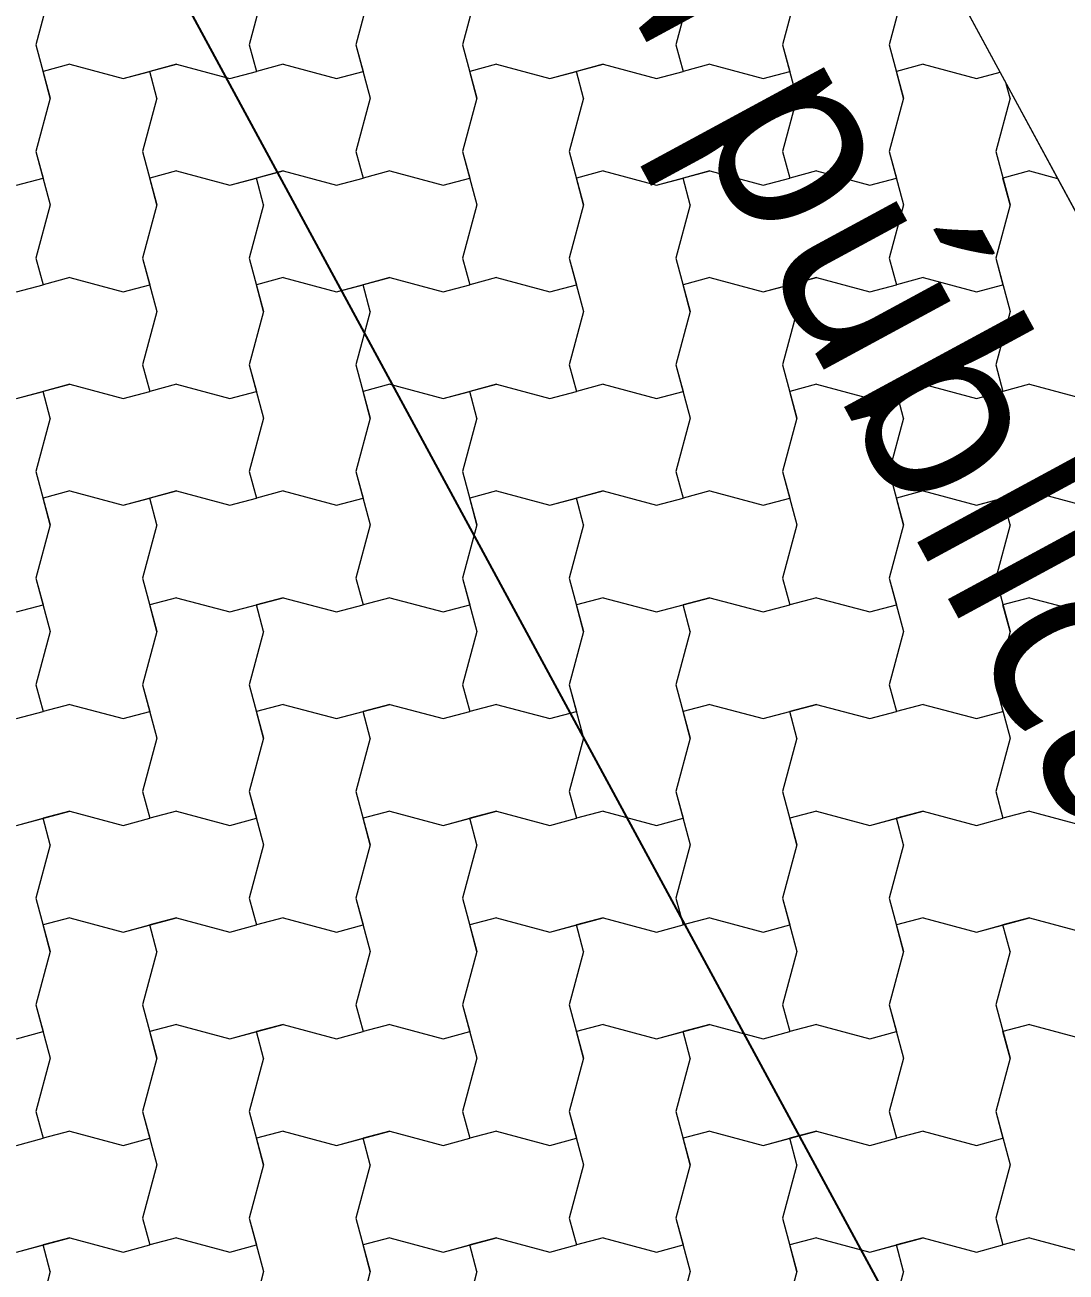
# Model space of a CAD drawing. Header units: metres. Extents: x -111189 to -108577, y -72951 to -72647.
# Drawn here: x -110199.877 to -110198.9, y -72664.693 to -72663.524 of the extents above; entities that cross this region are included whole.
import ezdxf

# ---------------------------------------------------------------- set-up
doc = ezdxf.new("R2010")
doc.units = ezdxf.units.M
doc.header["$MEASUREMENT"] = 0
doc.set_wipeout_variables(frame=1)
doc.linetypes.add('Wipeout_Contour', pattern=[1, 0, -1])
for name, color, linetype in [('00 - Muros - Pormenores', 7, 'Continuous'), ('02 - PASSEIOS', 7, 'Continuous'), ('07 - MUROS', 7, 'Continuous')]:
    doc.layers.add(name, color=color, linetype=linetype)
doc.styles.add('ESTILO_GERADO_2', font='malgunsl.ttf')
doc.styles.add('ESTILO_GERADO_3', font='AGENCYR.TTF')
doc.dimstyles.new('ESTILO_GERADO__2', dxfattribs={"dimtxt": 0.15, "dimasz": 0.057, "dimexe": 0.18, "dimexo": 0.05, "dimgap": 0, "dimtad": 1, "dimzin": 0, "dimdsep": 46, "dimtxsty": 'ESTILO_GERADO_3', "dimblk": 'ARROWHEAD_2', "dimblk1": 'ARROWHEAD_2', "dimblk2": 'ARROWHEAD_2', "dimcen": 0.09, "dimclrd": 7, "dimclre": 7, "dimclrt": 7, "dimadec": 0, "dimazin": 0, "dimtfac": 1, "dimtdec": 4, "dimtmove": 0, "dimatfit": 3, "dimfxl": 1, "dimtolj": 1, "dimtzin": 0, "dimarcsym": 0})

# ---------------------------------------------------------------- blocks, each defined once
blk = doc.blocks.new('*X25', base_point=(-110957.0649, -73026.2797))
at = {"layer": '02 - PASSEIOS', "color": 253, "linetype": 'Continuous', "lineweight": 9}
for p, q in [((-111175.4515, -72925.998), (-111175.4649, -72926.048)), ((-111175.2515, -72925.998), (-111175.2649, -72926.048)), ((-111175.1515, -72925.998), (-111175.1649, -72926.048)), ((-111175.1515, -72925.998), (-111175.1649, -72926.048)), ((-111175.0515, -72925.998), (-111175.0649, -72926.048)), ((-111174.8515, -72925.998), (-111174.8649, -72926.048)), ((-111174.7515, -72925.998), (-111174.7649, -72926.048)), ((-111174.7515, -72925.998), (-111174.7649, -72926.048)), ((-111174.6515, -72925.998), (-111174.6649, -72926.048)), ((-111175.4649, -72926.048), (-111175.4515, -72926.098)), ((-111175.2649, -72926.048), (-111175.2582, -72926.073)), ((-111175.1649, -72926.048), (-111175.1582, -72926.073)), ((-111175.1649, -72926.048), (-111175.1515, -72926.098)), ((-111175.0649, -72926.048), (-111175.0515, -72926.098)), ((-111174.8649, -72926.048), (-111174.8582, -72926.073)), ((-111174.7649, -72926.048), (-111174.7582, -72926.073)), ((-111174.7649, -72926.048), (-111174.7515, -72926.098)), ((-111174.6649, -72926.048), (-111174.6515, -72926.098)), ((-111175.4332, -72926.0663), (-111175.4582, -72926.073)), ((-111175.4332, -72926.0663), (-111175.4582, -72926.073)), ((-111175.4515, -72926.098), (-111175.4582, -72926.073)), ((-111175.4332, -72926.0663), (-111175.3832, -72926.0797)), ((-111175.4332, -72926.0663), (-111175.3832, -72926.0797)), ((-111175.3832, -72926.0797), (-111175.3332, -72926.0663)), ((-111175.3832, -72926.0797), (-111175.3582, -72926.073)), ((-111175.3332, -72926.0663), (-111175.3582, -72926.073)), ((-111175.3515, -72926.098), (-111175.3582, -72926.073)), ((-111175.3332, -72926.0663), (-111175.2832, -72926.0797)), ((-111175.3332, -72926.0663), (-111175.2832, -72926.0797)), ((-111175.2832, -72926.0797), (-111175.2582, -72926.073)), ((-111175.2832, -72926.0797), (-111175.2582, -72926.073)), ((-111175.2332, -72926.0663), (-111175.2582, -72926.073)), ((-111175.2332, -72926.0663), (-111175.1832, -72926.0797)), ((-111175.1832, -72926.0797), (-111175.1582, -72926.073)), ((-111175.0332, -72926.0663), (-111175.0582, -72926.073)), ((-111175.0332, -72926.0663), (-111175.0582, -72926.073)), ((-111175.0515, -72926.098), (-111175.0582, -72926.073)), ((-111175.0332, -72926.0663), (-111174.9832, -72926.0797)), ((-111175.0332, -72926.0663), (-111174.9832, -72926.0797)), ((-111174.9832, -72926.0797), (-111174.9332, -72926.0663)), ((-111174.9832, -72926.0797), (-111174.9582, -72926.073)), ((-111174.9332, -72926.0663), (-111174.9582, -72926.073)), ((-111174.9515, -72926.098), (-111174.9582, -72926.073)), ((-111174.9332, -72926.0663), (-111174.8832, -72926.0797)), ((-111174.9332, -72926.0663), (-111174.8832, -72926.0797)), ((-111174.8832, -72926.0797), (-111174.8582, -72926.073)), ((-111174.8832, -72926.0797), (-111174.8582, -72926.073)), ((-111174.8332, -72926.0663), (-111174.8582, -72926.073)), ((-111174.8332, -72926.0663), (-111174.7832, -72926.0797)), ((-111174.7832, -72926.0797), (-111174.7582, -72926.073)), ((-111174.6332, -72926.0663), (-111174.6582, -72926.073)), ((-111174.6332, -72926.0663), (-111174.6582, -72926.073)), ((-111174.6515, -72926.098), (-111174.6582, -72926.073)), ((-111174.6332, -72926.0663), (-111174.5832, -72926.0797)), ((-111174.6332, -72926.0663), (-111174.5832, -72926.0797)), ((-111174.5832, -72926.0797), (-111174.561, -72926.0738)), ((-111174.5832, -72926.0797), (-111174.561, -72926.0738)), ((-111174.5515, -72926.098), (-111174.5551, -72926.0847)), ((-111175.4515, -72926.098), (-111175.4649, -72926.148)), ((-111175.4515, -72926.098), (-111175.4649, -72926.148)), ((-111175.3515, -72926.098), (-111175.3649, -72926.148)), ((-111175.1515, -72926.098), (-111175.1649, -72926.148)), ((-111175.0515, -72926.098), (-111175.0649, -72926.148)), ((-111175.0515, -72926.098), (-111175.0649, -72926.148)), ((-111174.9515, -72926.098), (-111174.9649, -72926.148)), ((-111174.7515, -72926.098), (-111174.7649, -72926.148)), ((-111174.6515, -72926.098), (-111174.6649, -72926.148)), ((-111174.6515, -72926.098), (-111174.6649, -72926.148)), ((-111174.5515, -72926.098), (-111174.5649, -72926.148)), ((-111175.4649, -72926.148), (-111175.4582, -72926.173)), ((-111175.4649, -72926.148), (-111175.4515, -72926.198)), ((-111175.3649, -72926.148), (-111175.3515, -72926.198)), ((-111175.1649, -72926.148), (-111175.1582, -72926.173)), ((-111175.0649, -72926.148), (-111175.0582, -72926.173)), ((-111175.0649, -72926.148), (-111175.0515, -72926.198)), ((-111174.9649, -72926.148), (-111174.9515, -72926.198)), ((-111174.7649, -72926.148), (-111174.7582, -72926.173)), ((-111174.6649, -72926.148), (-111174.6582, -72926.173)), ((-111174.6649, -72926.148), (-111174.6515, -72926.198)), ((-111174.5649, -72926.148), (-111174.5515, -72926.198)), ((-111175.3332, -72926.1663), (-111175.3582, -72926.173)), ((-111175.3332, -72926.1663), (-111175.3582, -72926.173)), ((-111175.3332, -72926.1663), (-111175.2832, -72926.1797)), ((-111175.3332, -72926.1663), (-111175.2832, -72926.1797)), ((-111175.2832, -72926.1797), (-111175.2332, -72926.1663)), ((-111175.2332, -72926.1663), (-111175.2582, -72926.173)), ((-111175.2332, -72926.1663), (-111175.1832, -72926.1797)), ((-111175.2332, -72926.1663), (-111175.1832, -72926.1797)), ((-111175.1332, -72926.1663), (-111175.1582, -72926.173)), ((-111175.1332, -72926.1663), (-111175.0832, -72926.1797)), ((-111174.9332, -72926.1663), (-111174.9582, -72926.173)), ((-111174.9332, -72926.1663), (-111174.9582, -72926.173)), ((-111174.9332, -72926.1663), (-111174.8832, -72926.1797)), ((-111174.9332, -72926.1663), (-111174.8832, -72926.1797)), ((-111174.8832, -72926.1797), (-111174.8332, -72926.1663)), ((-111174.8332, -72926.1663), (-111174.8582, -72926.173)), ((-111174.8332, -72926.1663), (-111174.7832, -72926.1797)), ((-111174.8332, -72926.1663), (-111174.7832, -72926.1797)), ((-111174.7332, -72926.1663), (-111174.7582, -72926.173)), ((-111174.7332, -72926.1663), (-111174.6832, -72926.1797)), ((-111174.5332, -72926.1663), (-111174.5582, -72926.173)), ((-111174.5332, -72926.1663), (-111174.5582, -72926.173)), ((-111174.5332, -72926.1663), (-111174.507, -72926.1733)), ((-111174.5332, -72926.1663), (-111174.507, -72926.1733)), ((-111175.4832, -72926.1797), (-111175.4582, -72926.173)), ((-111175.3515, -72926.198), (-111175.3582, -72926.173)), ((-111175.2832, -72926.1797), (-111175.2582, -72926.173)), ((-111175.2515, -72926.198), (-111175.2582, -72926.173)), ((-111175.1832, -72926.1797), (-111175.1582, -72926.173)), ((-111175.1832, -72926.1797), (-111175.1582, -72926.173)), ((-111175.0832, -72926.1797), (-111175.0582, -72926.173)), ((-111174.9515, -72926.198), (-111174.9582, -72926.173)), ((-111174.8832, -72926.1797), (-111174.8582, -72926.173)), ((-111174.8515, -72926.198), (-111174.8582, -72926.173)), ((-111174.7832, -72926.1797), (-111174.7582, -72926.173)), ((-111174.7832, -72926.1797), (-111174.7582, -72926.173)), ((-111174.6832, -72926.1797), (-111174.6582, -72926.173)), ((-111174.5515, -72926.198), (-111174.5582, -72926.173)), ((-111175.4515, -72926.198), (-111175.4649, -72926.248)), ((-111175.3515, -72926.198), (-111175.3649, -72926.248)), ((-111175.3515, -72926.198), (-111175.3649, -72926.248)), ((-111175.2515, -72926.198), (-111175.2649, -72926.248)), ((-111175.0515, -72926.198), (-111175.0649, -72926.248)), ((-111174.9515, -72926.198), (-111174.9649, -72926.248)), ((-111174.9515, -72926.198), (-111174.9649, -72926.248)), ((-111174.8515, -72926.198), (-111174.8649, -72926.248)), ((-111174.6515, -72926.198), (-111174.6649, -72926.248)), ((-111174.5515, -72926.198), (-111174.5649, -72926.248)), ((-111174.5515, -72926.198), (-111174.5649, -72926.248)), ((-111175.4649, -72926.248), (-111175.4582, -72926.273)), ((-111175.3649, -72926.248), (-111175.3582, -72926.273)), ((-111175.3649, -72926.248), (-111175.3515, -72926.298)), ((-111175.2649, -72926.248), (-111175.2515, -72926.298)), ((-111175.0649, -72926.248), (-111175.0582, -72926.273)), ((-111174.9649, -72926.248), (-111174.9582, -72926.273)), ((-111174.9649, -72926.248), (-111174.9515, -72926.298)), ((-111174.8649, -72926.248), (-111174.8515, -72926.298)), ((-111174.6649, -72926.248), (-111174.6582, -72926.273)), ((-111174.5649, -72926.248), (-111174.5582, -72926.273)), ((-111174.5649, -72926.248), (-111174.5515, -72926.298)), ((-111175.4832, -72926.2797), (-111175.4582, -72926.273)), ((-111175.4832, -72926.2797), (-111175.4582, -72926.273)), ((-111175.4332, -72926.2663), (-111175.4582, -72926.273)), ((-111175.4332, -72926.2663), (-111175.3832, -72926.2797)), ((-111175.3832, -72926.2797), (-111175.3582, -72926.273)), ((-111175.2332, -72926.2663), (-111175.2582, -72926.273)), ((-111175.2332, -72926.2663), (-111175.2582, -72926.273)), ((-111175.2515, -72926.298), (-111175.2582, -72926.273)), ((-111175.2332, -72926.2663), (-111175.1832, -72926.2797)), ((-111175.2332, -72926.2663), (-111175.1832, -72926.2797)), ((-111175.1832, -72926.2797), (-111175.1332, -72926.2663)), ((-111175.1832, -72926.2797), (-111175.1582, -72926.273)), ((-111175.1332, -72926.2663), (-111175.1582, -72926.273)), ((-111175.1515, -72926.298), (-111175.1582, -72926.273)), ((-111175.1332, -72926.2663), (-111175.0832, -72926.2797)), ((-111175.1332, -72926.2663), (-111175.0832, -72926.2797)), ((-111175.0832, -72926.2797), (-111175.0582, -72926.273)), ((-111175.0832, -72926.2797), (-111175.0582, -72926.273)), ((-111175.0332, -72926.2663), (-111175.0582, -72926.273)), ((-111175.0332, -72926.2663), (-111174.9832, -72926.2797)), ((-111174.9832, -72926.2797), (-111174.9582, -72926.273)), ((-111174.8332, -72926.2663), (-111174.8582, -72926.273)), ((-111174.8332, -72926.2663), (-111174.8582, -72926.273)), ((-111174.8515, -72926.298), (-111174.8582, -72926.273)), ((-111174.8332, -72926.2663), (-111174.7832, -72926.2797)), ((-111174.8332, -72926.2663), (-111174.7832, -72926.2797)), ((-111174.7832, -72926.2797), (-111174.7332, -72926.2663)), ((-111174.7832, -72926.2797), (-111174.7582, -72926.273)), ((-111174.7332, -72926.2663), (-111174.7582, -72926.273)), ((-111174.7515, -72926.298), (-111174.7582, -72926.273)), ((-111174.7332, -72926.2663), (-111174.6832, -72926.2797)), ((-111174.7332, -72926.2663), (-111174.6832, -72926.2797)), ((-111174.6832, -72926.2797), (-111174.6582, -72926.273)), ((-111174.6832, -72926.2797), (-111174.6582, -72926.273)), ((-111174.6332, -72926.2663), (-111174.6582, -72926.273)), ((-111174.6332, -72926.2663), (-111174.5832, -72926.2797)), ((-111174.5832, -72926.2797), (-111174.5582, -72926.273)), ((-111175.3515, -72926.298), (-111175.3649, -72926.348)), ((-111175.2515, -72926.298), (-111175.2649, -72926.348)), ((-111175.2515, -72926.298), (-111175.2649, -72926.348)), ((-111175.1515, -72926.298), (-111175.1649, -72926.348)), ((-111174.9515, -72926.298), (-111174.9649, -72926.348)), ((-111174.8515, -72926.298), (-111174.8649, -72926.348)), ((-111174.8515, -72926.298), (-111174.8649, -72926.348)), ((-111174.7515, -72926.298), (-111174.7649, -72926.348)), ((-111174.5515, -72926.298), (-111174.5649, -72926.348)), ((-111175.3649, -72926.348), (-111175.3582, -72926.373)), ((-111175.2649, -72926.348), (-111175.2582, -72926.373)), ((-111175.2649, -72926.348), (-111175.2515, -72926.398)), ((-111175.1649, -72926.348), (-111175.1515, -72926.398)), ((-111174.9649, -72926.348), (-111174.9582, -72926.373)), ((-111174.8649, -72926.348), (-111174.8582, -72926.373)), ((-111174.8649, -72926.348), (-111174.8515, -72926.398)), ((-111174.7649, -72926.348), (-111174.7515, -72926.398)), ((-111174.5649, -72926.348), (-111174.5582, -72926.373)), ((-111175.4832, -72926.3797), (-111175.4332, -72926.3663)), ((-111175.4332, -72926.3663), (-111175.4582, -72926.373)), ((-111175.4332, -72926.3663), (-111175.3832, -72926.3797)), ((-111175.4332, -72926.3663), (-111175.3832, -72926.3797)), ((-111175.3332, -72926.3663), (-111175.3582, -72926.373)), ((-111175.3332, -72926.3663), (-111175.2832, -72926.3797)), ((-111175.1332, -72926.3663), (-111175.1582, -72926.373)), ((-111175.1332, -72926.3663), (-111175.1582, -72926.373)), ((-111175.1332, -72926.3663), (-111175.0832, -72926.3797)), ((-111175.1332, -72926.3663), (-111175.0832, -72926.3797)), ((-111175.0832, -72926.3797), (-111175.0332, -72926.3663)), ((-111175.0332, -72926.3663), (-111175.0582, -72926.373)), ((-111175.0332, -72926.3663), (-111174.9832, -72926.3797)), ((-111175.0332, -72926.3663), (-111174.9832, -72926.3797)), ((-111174.9332, -72926.3663), (-111174.9582, -72926.373)), ((-111174.9332, -72926.3663), (-111174.8832, -72926.3797)), ((-111174.7332, -72926.3663), (-111174.7582, -72926.373)), ((-111174.7332, -72926.3663), (-111174.7582, -72926.373)), ((-111174.7332, -72926.3663), (-111174.6832, -72926.3797)), ((-111174.7332, -72926.3663), (-111174.6832, -72926.3797)), ((-111174.6832, -72926.3797), (-111174.6332, -72926.3663)), ((-111174.6332, -72926.3663), (-111174.6582, -72926.373)), ((-111174.6332, -72926.3663), (-111174.5832, -72926.3797)), ((-111174.6332, -72926.3663), (-111174.5832, -72926.3797)), ((-111174.5332, -72926.3663), (-111174.5582, -72926.373)), ((-111174.5332, -72926.3663), (-111174.4832, -72926.3797)), ((-111175.4832, -72926.3797), (-111175.4582, -72926.373)), ((-111175.4515, -72926.398), (-111175.4582, -72926.373)), ((-111175.3832, -72926.3797), (-111175.3582, -72926.373)), ((-111175.3832, -72926.3797), (-111175.3582, -72926.373)), ((-111175.2832, -72926.3797), (-111175.2582, -72926.373)), ((-111175.1515, -72926.398), (-111175.1582, -72926.373)), ((-111175.0832, -72926.3797), (-111175.0582, -72926.373)), ((-111175.0515, -72926.398), (-111175.0582, -72926.373)), ((-111174.9832, -72926.3797), (-111174.9582, -72926.373)), ((-111174.9832, -72926.3797), (-111174.9582, -72926.373)), ((-111174.8832, -72926.3797), (-111174.8582, -72926.373)), ((-111174.7515, -72926.398), (-111174.7582, -72926.373)), ((-111174.6832, -72926.3797), (-111174.6582, -72926.373)), ((-111174.6515, -72926.398), (-111174.6582, -72926.373)), ((-111174.5832, -72926.3797), (-111174.5582, -72926.373)), ((-111174.5832, -72926.3797), (-111174.5582, -72926.373)), ((-111175.4515, -72926.398), (-111175.4649, -72926.448)), ((-111175.2515, -72926.398), (-111175.2649, -72926.448)), ((-111175.1515, -72926.398), (-111175.1649, -72926.448)), ((-111175.1515, -72926.398), (-111175.1649, -72926.448)), ((-111175.0515, -72926.398), (-111175.0649, -72926.448)), ((-111174.8515, -72926.398), (-111174.8649, -72926.448)), ((-111174.7515, -72926.398), (-111174.7649, -72926.448)), ((-111174.7515, -72926.398), (-111174.7649, -72926.448)), ((-111174.6515, -72926.398), (-111174.6649, -72926.448)), ((-111175.4649, -72926.448), (-111175.4515, -72926.498)), ((-111175.2649, -72926.448), (-111175.2582, -72926.473)), ((-111175.1649, -72926.448), (-111175.1582, -72926.473)), ((-111175.1649, -72926.448), (-111175.1515, -72926.498)), ((-111175.0649, -72926.448), (-111175.0515, -72926.498)), ((-111174.8649, -72926.448), (-111174.8582, -72926.473)), ((-111174.7649, -72926.448), (-111174.7582, -72926.473)), ((-111174.7649, -72926.448), (-111174.7515, -72926.498)), ((-111174.6649, -72926.448), (-111174.6515, -72926.498)), ((-111175.4332, -72926.4663), (-111175.4582, -72926.473)), ((-111175.4332, -72926.4663), (-111175.4582, -72926.473)), ((-111175.4515, -72926.498), (-111175.4582, -72926.473)), ((-111175.4332, -72926.4663), (-111175.3832, -72926.4797)), ((-111175.4332, -72926.4663), (-111175.3832, -72926.4797)), ((-111175.3832, -72926.4797), (-111175.3332, -72926.4663)), ((-111175.3832, -72926.4797), (-111175.3582, -72926.473)), ((-111175.3332, -72926.4663), (-111175.3582, -72926.473)), ((-111175.3515, -72926.498), (-111175.3582, -72926.473)), ((-111175.3332, -72926.4663), (-111175.2832, -72926.4797)), ((-111175.3332, -72926.4663), (-111175.2832, -72926.4797)), ((-111175.2832, -72926.4797), (-111175.2582, -72926.473)), ((-111175.2832, -72926.4797), (-111175.2582, -72926.473)), ((-111175.2332, -72926.4663), (-111175.2582, -72926.473)), ((-111175.2332, -72926.4663), (-111175.1832, -72926.4797)), ((-111175.1832, -72926.4797), (-111175.1582, -72926.473)), ((-111175.0332, -72926.4663), (-111175.0582, -72926.473)), ((-111175.0332, -72926.4663), (-111175.0582, -72926.473)), ((-111175.0515, -72926.498), (-111175.0582, -72926.473)), ((-111175.0332, -72926.4663), (-111174.9832, -72926.4797)), ((-111175.0332, -72926.4663), (-111174.9832, -72926.4797)), ((-111174.9832, -72926.4797), (-111174.9332, -72926.4663)), ((-111174.9832, -72926.4797), (-111174.9582, -72926.473)), ((-111174.9332, -72926.4663), (-111174.9582, -72926.473)), ((-111174.9515, -72926.498), (-111174.9582, -72926.473)), ((-111174.9332, -72926.4663), (-111174.8832, -72926.4797)), ((-111174.9332, -72926.4663), (-111174.8832, -72926.4797)), ((-111174.8832, -72926.4797), (-111174.8582, -72926.473)), ((-111174.8832, -72926.4797), (-111174.8582, -72926.473)), ((-111174.8332, -72926.4663), (-111174.8582, -72926.473)), ((-111174.8332, -72926.4663), (-111174.7832, -72926.4797)), ((-111174.7832, -72926.4797), (-111174.7582, -72926.473)), ((-111174.6332, -72926.4663), (-111174.6582, -72926.473)), ((-111174.6332, -72926.4663), (-111174.6582, -72926.473)), ((-111174.6515, -72926.498), (-111174.6582, -72926.473)), ((-111174.6332, -72926.4663), (-111174.5832, -72926.4797)), ((-111174.6332, -72926.4663), (-111174.5832, -72926.4797)), ((-111174.5832, -72926.4797), (-111174.5332, -72926.4663)), ((-111174.5832, -72926.4797), (-111174.5582, -72926.473)), ((-111174.5332, -72926.4663), (-111174.5582, -72926.473)), ((-111174.5515, -72926.498), (-111174.5582, -72926.473)), ((-111174.5332, -72926.4663), (-111174.4832, -72926.4797)), ((-111174.5332, -72926.4663), (-111174.4832, -72926.4797)), ((-111175.4515, -72926.498), (-111175.4649, -72926.548)), ((-111175.4515, -72926.498), (-111175.4649, -72926.548)), ((-111175.3515, -72926.498), (-111175.3649, -72926.548)), ((-111175.1515, -72926.498), (-111175.1649, -72926.548)), ((-111175.0515, -72926.498), (-111175.0649, -72926.548)), ((-111175.0515, -72926.498), (-111175.0649, -72926.548)), ((-111174.9515, -72926.498), (-111174.9649, -72926.548)), ((-111174.7515, -72926.498), (-111174.7649, -72926.548)), ((-111174.6515, -72926.498), (-111174.6649, -72926.548)), ((-111174.6515, -72926.498), (-111174.6649, -72926.548)), ((-111174.5515, -72926.498), (-111174.5649, -72926.548)), ((-111175.4649, -72926.548), (-111175.4582, -72926.573)), ((-111175.4649, -72926.548), (-111175.4515, -72926.598)), ((-111175.3649, -72926.548), (-111175.3515, -72926.598)), ((-111175.1649, -72926.548), (-111175.1582, -72926.573)), ((-111175.0649, -72926.548), (-111175.0582, -72926.573)), ((-111175.0649, -72926.548), (-111175.0515, -72926.598)), ((-111174.9649, -72926.548), (-111174.9515, -72926.598)), ((-111174.7649, -72926.548), (-111174.7582, -72926.573)), ((-111174.6649, -72926.548), (-111174.6582, -72926.573)), ((-111174.6649, -72926.548), (-111174.6515, -72926.598)), ((-111174.5649, -72926.548), (-111174.5515, -72926.598)), ((-111175.3332, -72926.5663), (-111175.3582, -72926.573)), ((-111175.3332, -72926.5663), (-111175.3582, -72926.573)), ((-111175.3332, -72926.5663), (-111175.2832, -72926.5797)), ((-111175.3332, -72926.5663), (-111175.2832, -72926.5797)), ((-111175.2832, -72926.5797), (-111175.2332, -72926.5663)), ((-111175.2332, -72926.5663), (-111175.2582, -72926.573)), ((-111175.2332, -72926.5663), (-111175.1832, -72926.5797)), ((-111175.2332, -72926.5663), (-111175.1832, -72926.5797)), ((-111175.1332, -72926.5663), (-111175.1582, -72926.573)), ((-111175.1332, -72926.5663), (-111175.0832, -72926.5797)), ((-111174.9332, -72926.5663), (-111174.9582, -72926.573)), ((-111174.9332, -72926.5663), (-111174.9582, -72926.573)), ((-111174.9332, -72926.5663), (-111174.8832, -72926.5797)), ((-111174.9332, -72926.5663), (-111174.8832, -72926.5797)), ((-111174.8832, -72926.5797), (-111174.8332, -72926.5663)), ((-111174.8332, -72926.5663), (-111174.8582, -72926.573)), ((-111174.8332, -72926.5663), (-111174.7832, -72926.5797)), ((-111174.8332, -72926.5663), (-111174.7832, -72926.5797)), ((-111174.7332, -72926.5663), (-111174.7582, -72926.573)), ((-111174.7332, -72926.5663), (-111174.6832, -72926.5797)), ((-111174.5332, -72926.5663), (-111174.5582, -72926.573)), ((-111174.5332, -72926.5663), (-111174.5582, -72926.573)), ((-111174.5332, -72926.5663), (-111174.4832, -72926.5797)), ((-111174.5332, -72926.5663), (-111174.4832, -72926.5797)), ((-111175.4832, -72926.5797), (-111175.4582, -72926.573)), ((-111175.3515, -72926.598), (-111175.3582, -72926.573)), ((-111175.2832, -72926.5797), (-111175.2582, -72926.573)), ((-111175.2515, -72926.598), (-111175.2582, -72926.573)), ((-111175.1832, -72926.5797), (-111175.1582, -72926.573)), ((-111175.1832, -72926.5797), (-111175.1582, -72926.573)), ((-111175.0832, -72926.5797), (-111175.0582, -72926.573)), ((-111174.9515, -72926.598), (-111174.9582, -72926.573)), ((-111174.8832, -72926.5797), (-111174.8582, -72926.573)), ((-111174.8515, -72926.598), (-111174.8582, -72926.573)), ((-111174.7832, -72926.5797), (-111174.7582, -72926.573)), ((-111174.7832, -72926.5797), (-111174.7582, -72926.573)), ((-111174.6832, -72926.5797), (-111174.6582, -72926.573)), ((-111174.5515, -72926.598), (-111174.5582, -72926.573)), ((-111175.4515, -72926.598), (-111175.4649, -72926.648)), ((-111175.3515, -72926.598), (-111175.3649, -72926.648)), ((-111175.3515, -72926.598), (-111175.3649, -72926.648)), ((-111175.2515, -72926.598), (-111175.2649, -72926.648)), ((-111175.0515, -72926.598), (-111175.0649, -72926.648)), ((-111174.9515, -72926.598), (-111174.9649, -72926.648)), ((-111174.9515, -72926.598), (-111174.9649, -72926.648)), ((-111174.8515, -72926.598), (-111174.8649, -72926.648)), ((-111174.6515, -72926.598), (-111174.6649, -72926.648)), ((-111174.5515, -72926.598), (-111174.5649, -72926.648)), ((-111174.5515, -72926.598), (-111174.5649, -72926.648)), ((-111175.4649, -72926.648), (-111175.4582, -72926.673)), ((-111175.3649, -72926.648), (-111175.3582, -72926.673)), ((-111175.3649, -72926.648), (-111175.3515, -72926.698)), ((-111175.2649, -72926.648), (-111175.2515, -72926.698)), ((-111175.0649, -72926.648), (-111175.0582, -72926.673)), ((-111174.9649, -72926.648), (-111174.9582, -72926.673)), ((-111174.9649, -72926.648), (-111174.9515, -72926.698)), ((-111174.8649, -72926.648), (-111174.8515, -72926.698)), ((-111174.6649, -72926.648), (-111174.6582, -72926.673)), ((-111174.5649, -72926.648), (-111174.5582, -72926.673)), ((-111174.5649, -72926.648), (-111174.5515, -72926.698)), ((-111175.4832, -72926.6797), (-111175.4582, -72926.673)), ((-111175.4832, -72926.6797), (-111175.4582, -72926.673)), ((-111175.4332, -72926.6663), (-111175.4582, -72926.673)), ((-111175.4332, -72926.6663), (-111175.3832, -72926.6797)), ((-111175.3832, -72926.6797), (-111175.3582, -72926.673)), ((-111175.2332, -72926.6663), (-111175.2582, -72926.673)), ((-111175.2332, -72926.6663), (-111175.2582, -72926.673)), ((-111175.2515, -72926.698), (-111175.2582, -72926.673)), ((-111175.2332, -72926.6663), (-111175.1832, -72926.6797)), ((-111175.2332, -72926.6663), (-111175.1832, -72926.6797)), ((-111175.1832, -72926.6797), (-111175.1332, -72926.6663)), ((-111175.1832, -72926.6797), (-111175.1582, -72926.673)), ((-111175.1332, -72926.6663), (-111175.1582, -72926.673)), ((-111175.1515, -72926.698), (-111175.1582, -72926.673)), ((-111175.1332, -72926.6663), (-111175.0832, -72926.6797)), ((-111175.1332, -72926.6663), (-111175.0832, -72926.6797)), ((-111175.0832, -72926.6797), (-111175.0582, -72926.673)), ((-111175.0832, -72926.6797), (-111175.0582, -72926.673)), ((-111175.0332, -72926.6663), (-111175.0582, -72926.673)), ((-111175.0332, -72926.6663), (-111174.9832, -72926.6797)), ((-111174.9832, -72926.6797), (-111174.9582, -72926.673)), ((-111174.8332, -72926.6663), (-111174.8582, -72926.673)), ((-111174.8332, -72926.6663), (-111174.8582, -72926.673)), ((-111174.8515, -72926.698), (-111174.8582, -72926.673)), ((-111174.8332, -72926.6663), (-111174.7832, -72926.6797)), ((-111174.8332, -72926.6663), (-111174.7832, -72926.6797)), ((-111174.7832, -72926.6797), (-111174.7332, -72926.6663)), ((-111174.7832, -72926.6797), (-111174.7582, -72926.673)), ((-111174.7332, -72926.6663), (-111174.7582, -72926.673)), ((-111174.7515, -72926.698), (-111174.7582, -72926.673)), ((-111174.7332, -72926.6663), (-111174.6832, -72926.6797)), ((-111174.7332, -72926.6663), (-111174.6832, -72926.6797)), ((-111174.6832, -72926.6797), (-111174.6582, -72926.673)), ((-111174.6832, -72926.6797), (-111174.6582, -72926.673)), ((-111174.6332, -72926.6663), (-111174.6582, -72926.673)), ((-111174.6332, -72926.6663), (-111174.5832, -72926.6797)), ((-111174.5832, -72926.6797), (-111174.5582, -72926.673)), ((-111175.3515, -72926.698), (-111175.3649, -72926.748)), ((-111175.2515, -72926.698), (-111175.2649, -72926.748)), ((-111175.2515, -72926.698), (-111175.2649, -72926.748)), ((-111175.1515, -72926.698), (-111175.1649, -72926.748)), ((-111174.9515, -72926.698), (-111174.9649, -72926.748)), ((-111174.8515, -72926.698), (-111174.8649, -72926.748)), ((-111174.8515, -72926.698), (-111174.8649, -72926.748)), ((-111174.7515, -72926.698), (-111174.7649, -72926.748)), ((-111174.5515, -72926.698), (-111174.5649, -72926.748)), ((-111175.3649, -72926.748), (-111175.3582, -72926.773)), ((-111175.2649, -72926.748), (-111175.2582, -72926.773)), ((-111175.2649, -72926.748), (-111175.2515, -72926.798)), ((-111175.1649, -72926.748), (-111175.1515, -72926.798)), ((-111174.9649, -72926.748), (-111174.9582, -72926.773)), ((-111174.8649, -72926.748), (-111174.8582, -72926.773)), ((-111174.8649, -72926.748), (-111174.8515, -72926.798)), ((-111174.7649, -72926.748), (-111174.7515, -72926.798)), ((-111174.5649, -72926.748), (-111174.5582, -72926.773)), ((-111175.4832, -72926.7797), (-111175.4332, -72926.7663)), ((-111175.4332, -72926.7663), (-111175.4582, -72926.773)), ((-111175.4332, -72926.7663), (-111175.3832, -72926.7797)), ((-111175.4332, -72926.7663), (-111175.3832, -72926.7797)), ((-111175.3332, -72926.7663), (-111175.3582, -72926.773)), ((-111175.3332, -72926.7663), (-111175.2832, -72926.7797)), ((-111175.1332, -72926.7663), (-111175.1582, -72926.773)), ((-111175.1332, -72926.7663), (-111175.1582, -72926.773)), ((-111175.1332, -72926.7663), (-111175.0832, -72926.7797)), ((-111175.1332, -72926.7663), (-111175.0832, -72926.7797)), ((-111175.0832, -72926.7797), (-111175.0332, -72926.7663)), ((-111175.0332, -72926.7663), (-111175.0582, -72926.773)), ((-111175.0332, -72926.7663), (-111174.9832, -72926.7797)), ((-111175.0332, -72926.7663), (-111174.9832, -72926.7797)), ((-111174.9332, -72926.7663), (-111174.9582, -72926.773)), ((-111174.9332, -72926.7663), (-111174.8832, -72926.7797)), ((-111174.7332, -72926.7663), (-111174.7582, -72926.773)), ((-111174.7332, -72926.7663), (-111174.7582, -72926.773)), ((-111174.7332, -72926.7663), (-111174.6832, -72926.7797)), ((-111174.7332, -72926.7663), (-111174.6832, -72926.7797)), ((-111174.6832, -72926.7797), (-111174.6332, -72926.7663)), ((-111174.6332, -72926.7663), (-111174.6582, -72926.773)), ((-111174.6332, -72926.7663), (-111174.5832, -72926.7797)), ((-111174.6332, -72926.7663), (-111174.5832, -72926.7797)), ((-111174.5332, -72926.7663), (-111174.5582, -72926.773)), ((-111174.5332, -72926.7663), (-111174.4832, -72926.7797)), ((-111175.4832, -72926.7797), (-111175.4582, -72926.773)), ((-111175.4515, -72926.798), (-111175.4582, -72926.773)), ((-111175.3832, -72926.7797), (-111175.3582, -72926.773)), ((-111175.3832, -72926.7797), (-111175.3582, -72926.773)), ((-111175.2832, -72926.7797), (-111175.2582, -72926.773)), ((-111175.1515, -72926.798), (-111175.1582, -72926.773)), ((-111175.0832, -72926.7797), (-111175.0582, -72926.773)), ((-111175.0515, -72926.798), (-111175.0582, -72926.773)), ((-111174.9832, -72926.7797), (-111174.9582, -72926.773)), ((-111174.9832, -72926.7797), (-111174.9582, -72926.773)), ((-111174.8832, -72926.7797), (-111174.8582, -72926.773)), ((-111174.7515, -72926.798), (-111174.7582, -72926.773)), ((-111174.6832, -72926.7797), (-111174.6582, -72926.773)), ((-111174.6515, -72926.798), (-111174.6582, -72926.773)), ((-111174.5832, -72926.7797), (-111174.5582, -72926.773)), ((-111174.5832, -72926.7797), (-111174.5582, -72926.773)), ((-111175.4515, -72926.798), (-111175.4649, -72926.848)), ((-111175.2515, -72926.798), (-111175.2649, -72926.848)), ((-111175.1515, -72926.798), (-111175.1649, -72926.848)), ((-111175.1515, -72926.798), (-111175.1649, -72926.848)), ((-111175.0515, -72926.798), (-111175.0649, -72926.848)), ((-111174.8515, -72926.798), (-111174.8649, -72926.848)), ((-111174.7515, -72926.798), (-111174.7649, -72926.848)), ((-111174.7515, -72926.798), (-111174.7649, -72926.848)), ((-111174.6515, -72926.798), (-111174.6649, -72926.848)), ((-111175.4649, -72926.848), (-111175.4515, -72926.898)), ((-111175.2649, -72926.848), (-111175.2582, -72926.873)), ((-111175.1649, -72926.848), (-111175.1582, -72926.873)), ((-111175.1649, -72926.848), (-111175.1515, -72926.898)), ((-111175.0649, -72926.848), (-111175.0515, -72926.898)), ((-111174.8649, -72926.848), (-111174.8582, -72926.873)), ((-111174.7649, -72926.848), (-111174.7582, -72926.873)), ((-111174.7649, -72926.848), (-111174.7515, -72926.898)), ((-111174.6649, -72926.848), (-111174.6515, -72926.898)), ((-111175.4332, -72926.8663), (-111175.4582, -72926.873)), ((-111175.4332, -72926.8663), (-111175.4582, -72926.873)), ((-111175.4332, -72926.8663), (-111175.3832, -72926.8797)), ((-111175.4332, -72926.8663), (-111175.3832, -72926.8797)), ((-111175.3832, -72926.8797), (-111175.3332, -72926.8663)), ((-111175.3332, -72926.8663), (-111175.3582, -72926.873)), ((-111175.3332, -72926.8663), (-111175.2832, -72926.8797)), ((-111175.3332, -72926.8663), (-111175.2832, -72926.8797)), ((-111175.2332, -72926.8663), (-111175.2582, -72926.873)), ((-111175.2332, -72926.8663), (-111175.1832, -72926.8797)), ((-111175.0332, -72926.8663), (-111175.0582, -72926.873)), ((-111175.0332, -72926.8663), (-111175.0582, -72926.873)), ((-111175.0332, -72926.8663), (-111174.9832, -72926.8797)), ((-111175.0332, -72926.8663), (-111174.9832, -72926.8797)), ((-111174.9832, -72926.8797), (-111174.9332, -72926.8663)), ((-111174.9332, -72926.8663), (-111174.9582, -72926.873)), ((-111174.9332, -72926.8663), (-111174.8832, -72926.8797)), ((-111174.9332, -72926.8663), (-111174.8832, -72926.8797)), ((-111174.8332, -72926.8663), (-111174.8582, -72926.873)), ((-111174.8332, -72926.8663), (-111174.7832, -72926.8797)), ((-111174.6332, -72926.8663), (-111174.6582, -72926.873)), ((-111174.6332, -72926.8663), (-111174.6582, -72926.873)), ((-111174.6332, -72926.8663), (-111174.5832, -72926.8797)), ((-111174.6332, -72926.8663), (-111174.5832, -72926.8797)), ((-111174.5832, -72926.8797), (-111174.5332, -72926.8663)), ((-111174.5332, -72926.8663), (-111174.5582, -72926.873)), ((-111174.5332, -72926.8663), (-111174.4832, -72926.8797)), ((-111174.5332, -72926.8663), (-111174.4832, -72926.8797)), ((-111175.4515, -72926.898), (-111175.4582, -72926.873)), ((-111175.3832, -72926.8797), (-111175.3582, -72926.873)), ((-111175.3515, -72926.898), (-111175.3582, -72926.873)), ((-111175.2832, -72926.8797), (-111175.2582, -72926.873)), ((-111175.2832, -72926.8797), (-111175.2582, -72926.873)), ((-111175.1832, -72926.8797), (-111175.1582, -72926.873)), ((-111175.0515, -72926.898), (-111175.0582, -72926.873)), ((-111174.9832, -72926.8797), (-111174.9582, -72926.873)), ((-111174.9515, -72926.898), (-111174.9582, -72926.873)), ((-111174.8832, -72926.8797), (-111174.8582, -72926.873)), ((-111174.8832, -72926.8797), (-111174.8582, -72926.873)), ((-111174.7832, -72926.8797), (-111174.7582, -72926.873)), ((-111174.6515, -72926.898), (-111174.6582, -72926.873)), ((-111174.5832, -72926.8797), (-111174.5582, -72926.873)), ((-111174.5515, -72926.898), (-111174.5582, -72926.873)), ((-111175.4515, -72926.898), (-111175.4649, -72926.948)), ((-111175.4515, -72926.898), (-111175.4649, -72926.948)), ((-111175.3515, -72926.898), (-111175.3649, -72926.948)), ((-111175.1515, -72926.898), (-111175.1649, -72926.948)), ((-111175.0515, -72926.898), (-111175.0649, -72926.948)), ((-111175.0515, -72926.898), (-111175.0649, -72926.948)), ((-111174.9515, -72926.898), (-111174.9649, -72926.948)), ((-111174.7515, -72926.898), (-111174.7649, -72926.948)), ((-111174.6515, -72926.898), (-111174.6649, -72926.948)), ((-111174.6515, -72926.898), (-111174.6649, -72926.948)), ((-111174.5515, -72926.898), (-111174.5649, -72926.948)), ((-111175.4649, -72926.948), (-111175.4582, -72926.973)), ((-111175.4649, -72926.948), (-111175.4515, -72926.998)), ((-111175.3649, -72926.948), (-111175.3515, -72926.998)), ((-111175.1649, -72926.948), (-111175.1582, -72926.973)), ((-111175.0649, -72926.948), (-111175.0582, -72926.973)), ((-111175.0649, -72926.948), (-111175.0515, -72926.998)), ((-111174.9649, -72926.948), (-111174.9515, -72926.998)), ((-111174.7649, -72926.948), (-111174.7582, -72926.973)), ((-111174.6649, -72926.948), (-111174.6582, -72926.973)), ((-111174.6649, -72926.948), (-111174.6515, -72926.998)), ((-111174.5649, -72926.948), (-111174.5515, -72926.998)), ((-111175.4832, -72926.9797), (-111175.4582, -72926.973)), ((-111175.3332, -72926.9663), (-111175.3582, -72926.973)), ((-111175.3332, -72926.9663), (-111175.3582, -72926.973)), ((-111175.3515, -72926.998), (-111175.3582, -72926.973)), ((-111175.3332, -72926.9663), (-111175.2832, -72926.9797)), ((-111175.3332, -72926.9663), (-111175.2832, -72926.9797)), ((-111175.2832, -72926.9797), (-111175.2332, -72926.9663)), ((-111175.2832, -72926.9797), (-111175.2582, -72926.973)), ((-111175.2332, -72926.9663), (-111175.2582, -72926.973)), ((-111175.2515, -72926.998), (-111175.2582, -72926.973)), ((-111175.2332, -72926.9663), (-111175.1832, -72926.9797)), ((-111175.2332, -72926.9663), (-111175.1832, -72926.9797)), ((-111175.1832, -72926.9797), (-111175.1582, -72926.973)), ((-111175.1832, -72926.9797), (-111175.1582, -72926.973)), ((-111175.1332, -72926.9663), (-111175.1582, -72926.973)), ((-111175.1332, -72926.9663), (-111175.0832, -72926.9797)), ((-111175.0832, -72926.9797), (-111175.0582, -72926.973)), ((-111174.9332, -72926.9663), (-111174.9582, -72926.973)), ((-111174.9332, -72926.9663), (-111174.9582, -72926.973)), ((-111174.9515, -72926.998), (-111174.9582, -72926.973)), ((-111174.9332, -72926.9663), (-111174.8832, -72926.9797)), ((-111174.9332, -72926.9663), (-111174.8832, -72926.9797)), ((-111174.8832, -72926.9797), (-111174.8332, -72926.9663)), ((-111174.8832, -72926.9797), (-111174.8582, -72926.973)), ((-111174.8332, -72926.9663), (-111174.8582, -72926.973)), ((-111174.8515, -72926.998), (-111174.8582, -72926.973)), ((-111174.8332, -72926.9663), (-111174.7832, -72926.9797)), ((-111174.8332, -72926.9663), (-111174.7832, -72926.9797)), ((-111174.7832, -72926.9797), (-111174.7582, -72926.973)), ((-111174.7832, -72926.9797), (-111174.7582, -72926.973)), ((-111174.7332, -72926.9663), (-111174.7582, -72926.973)), ((-111174.7332, -72926.9663), (-111174.6832, -72926.9797)), ((-111174.6832, -72926.9797), (-111174.6582, -72926.973)), ((-111174.5332, -72926.9663), (-111174.5582, -72926.973)), ((-111174.5332, -72926.9663), (-111174.5582, -72926.973)), ((-111174.5515, -72926.998), (-111174.5582, -72926.973)), ((-111174.5332, -72926.9663), (-111174.4832, -72926.9797)), ((-111174.5332, -72926.9663), (-111174.4832, -72926.9797)), ((-111175.4515, -72926.998), (-111175.4649, -72927.048)), ((-111175.3515, -72926.998), (-111175.3649, -72927.048)), ((-111175.3515, -72926.998), (-111175.3649, -72927.048)), ((-111175.2515, -72926.998), (-111175.2649, -72927.048)), ((-111175.0515, -72926.998), (-111175.0649, -72927.048)), ((-111174.9515, -72926.998), (-111174.9649, -72927.048)), ((-111174.9515, -72926.998), (-111174.9649, -72927.048)), ((-111174.8515, -72926.998), (-111174.8649, -72927.048)), ((-111174.6515, -72926.998), (-111174.6649, -72927.048)), ((-111174.5515, -72926.998), (-111174.5649, -72927.048)), ((-111174.5515, -72926.998), (-111174.5649, -72927.048)), ((-111175.4649, -72927.048), (-111175.4582, -72927.073)), ((-111175.3649, -72927.048), (-111175.3582, -72927.073)), ((-111175.3649, -72927.048), (-111175.3515, -72927.098)), ((-111175.2649, -72927.048), (-111175.2515, -72927.098)), ((-111175.0649, -72927.048), (-111175.0582, -72927.073)), ((-111174.9649, -72927.048), (-111174.9582, -72927.073)), ((-111174.9649, -72927.048), (-111174.9515, -72927.098)), ((-111174.8649, -72927.048), (-111174.8515, -72927.098)), ((-111174.6649, -72927.048), (-111174.6582, -72927.073)), ((-111174.5649, -72927.048), (-111174.5582, -72927.073)), ((-111174.5649, -72927.048), (-111174.5515, -72927.098)), ((-111175.4332, -72927.0663), (-111175.4582, -72927.073)), ((-111175.4332, -72927.0663), (-111175.3832, -72927.0797)), ((-111175.2332, -72927.0663), (-111175.2582, -72927.073)), ((-111175.2332, -72927.0663), (-111175.2582, -72927.073)), ((-111175.2332, -72927.0663), (-111175.1832, -72927.0797)), ((-111175.2332, -72927.0663), (-111175.1832, -72927.0797)), ((-111175.1832, -72927.0797), (-111175.1332, -72927.0663)), ((-111175.1332, -72927.0663), (-111175.1582, -72927.073)), ((-111175.1332, -72927.0663), (-111175.0832, -72927.0797)), ((-111175.1332, -72927.0663), (-111175.0832, -72927.0797)), ((-111175.0332, -72927.0663), (-111175.0582, -72927.073)), ((-111175.0332, -72927.0663), (-111174.9832, -72927.0797)), ((-111174.8332, -72927.0663), (-111174.8582, -72927.073)), ((-111174.8332, -72927.0663), (-111174.8582, -72927.073)), ((-111174.8332, -72927.0663), (-111174.7832, -72927.0797)), ((-111174.8332, -72927.0663), (-111174.7832, -72927.0797)), ((-111174.7832, -72927.0797), (-111174.7332, -72927.0663)), ((-111174.7332, -72927.0663), (-111174.7582, -72927.073)), ((-111174.7332, -72927.0663), (-111174.6832, -72927.0797)), ((-111174.7332, -72927.0663), (-111174.6832, -72927.0797)), ((-111174.6332, -72927.0663), (-111174.6582, -72927.073)), ((-111174.6332, -72927.0663), (-111174.5832, -72927.0797)), ((-111175.4832, -72927.0797), (-111175.4582, -72927.073)), ((-111175.4832, -72927.0797), (-111175.4582, -72927.073)), ((-111175.3832, -72927.0797), (-111175.3582, -72927.073)), ((-111175.2515, -72927.098), (-111175.2582, -72927.073)), ((-111175.1832, -72927.0797), (-111175.1582, -72927.073)), ((-111175.1515, -72927.098), (-111175.1582, -72927.073)), ((-111175.0832, -72927.0797), (-111175.0582, -72927.073)), ((-111175.0832, -72927.0797), (-111175.0582, -72927.073)), ((-111174.9832, -72927.0797), (-111174.9582, -72927.073)), ((-111174.8515, -72927.098), (-111174.8582, -72927.073)), ((-111174.7832, -72927.0797), (-111174.7582, -72927.073)), ((-111174.7515, -72927.098), (-111174.7582, -72927.073)), ((-111174.6832, -72927.0797), (-111174.6582, -72927.073)), ((-111174.6832, -72927.0797), (-111174.6582, -72927.073)), ((-111174.5832, -72927.0797), (-111174.5582, -72927.073)), ((-111175.3515, -72927.098), (-111175.3649, -72927.148)), ((-111175.2515, -72927.098), (-111175.2649, -72927.148)), ((-111175.2515, -72927.098), (-111175.2649, -72927.148)), ((-111175.1515, -72927.098), (-111175.1649, -72927.148)), ((-111174.9515, -72927.098), (-111174.9649, -72927.148)), ((-111174.8515, -72927.098), (-111174.8649, -72927.148)), ((-111174.8515, -72927.098), (-111174.8649, -72927.148)), ((-111174.7515, -72927.098), (-111174.7649, -72927.148)), ((-111174.5515, -72927.098), (-111174.5649, -72927.148)), ((-111175.3649, -72927.148), (-111175.3582, -72927.173)), ((-111175.2649, -72927.148), (-111175.2582, -72927.173)), ((-111175.2649, -72927.148), (-111175.2515, -72927.198)), ((-111175.1649, -72927.148), (-111175.1515, -72927.198)), ((-111174.9649, -72927.148), (-111174.9582, -72927.173)), ((-111174.8649, -72927.148), (-111174.8582, -72927.173)), ((-111174.8649, -72927.148), (-111174.8515, -72927.198)), ((-111174.7649, -72927.148), (-111174.7515, -72927.198)), ((-111174.5649, -72927.148), (-111174.5582, -72927.173)), ((-111175.4832, -72927.1797), (-111175.4332, -72927.1663)), ((-111175.4832, -72927.1797), (-111175.4582, -72927.173)), ((-111175.4332, -72927.1663), (-111175.4582, -72927.173)), ((-111175.4515, -72927.198), (-111175.4582, -72927.173)), ((-111175.4332, -72927.1663), (-111175.3832, -72927.1797)), ((-111175.4332, -72927.1663), (-111175.3832, -72927.1797)), ((-111175.3832, -72927.1797), (-111175.3582, -72927.173)), ((-111175.3832, -72927.1797), (-111175.3582, -72927.173)), ((-111175.3332, -72927.1663), (-111175.3582, -72927.173)), ((-111175.3332, -72927.1663), (-111175.2832, -72927.1797)), ((-111175.2832, -72927.1797), (-111175.2582, -72927.173)), ((-111175.1332, -72927.1663), (-111175.1582, -72927.173)), ((-111175.1332, -72927.1663), (-111175.1582, -72927.173)), ((-111175.1515, -72927.198), (-111175.1582, -72927.173)), ((-111175.1332, -72927.1663), (-111175.0832, -72927.1797)), ((-111175.1332, -72927.1663), (-111175.0832, -72927.1797)), ((-111175.0832, -72927.1797), (-111175.0332, -72927.1663)), ((-111175.0832, -72927.1797), (-111175.0582, -72927.173)), ((-111175.0332, -72927.1663), (-111175.0582, -72927.173)), ((-111175.0515, -72927.198), (-111175.0582, -72927.173)), ((-111175.0332, -72927.1663), (-111174.9832, -72927.1797)), ((-111175.0332, -72927.1663), (-111174.9832, -72927.1797)), ((-111174.9832, -72927.1797), (-111174.9582, -72927.173)), ((-111174.9832, -72927.1797), (-111174.9582, -72927.173)), ((-111174.9332, -72927.1663), (-111174.9582, -72927.173)), ((-111174.9332, -72927.1663), (-111174.8832, -72927.1797)), ((-111174.8832, -72927.1797), (-111174.8582, -72927.173)), ((-111174.7332, -72927.1663), (-111174.7582, -72927.173)), ((-111174.7332, -72927.1663), (-111174.7582, -72927.173)), ((-111174.7515, -72927.198), (-111174.7582, -72927.173)), ((-111174.7332, -72927.1663), (-111174.6832, -72927.1797)), ((-111174.7332, -72927.1663), (-111174.6832, -72927.1797)), ((-111174.6832, -72927.1797), (-111174.6332, -72927.1663)), ((-111174.6832, -72927.1797), (-111174.6582, -72927.173)), ((-111174.6332, -72927.1663), (-111174.6582, -72927.173)), ((-111174.6515, -72927.198), (-111174.6582, -72927.173)), ((-111174.6332, -72927.1663), (-111174.5832, -72927.1797)), ((-111174.6332, -72927.1663), (-111174.5832, -72927.1797)), ((-111174.5832, -72927.1797), (-111174.5582, -72927.173)), ((-111174.5832, -72927.1797), (-111174.5582, -72927.173)), ((-111174.5332, -72927.1663), (-111174.5582, -72927.173)), ((-111174.5332, -72927.1663), (-111174.4832, -72927.1797)), ((-111175.4515, -72927.198), (-111175.4649, -72927.248)), ((-111175.2515, -72927.198), (-111175.2649, -72927.248)), ((-111175.1515, -72927.198), (-111175.1649, -72927.248)), ((-111175.1515, -72927.198), (-111175.1649, -72927.248)), ((-111175.0515, -72927.198), (-111175.0649, -72927.248)), ((-111174.8515, -72927.198), (-111174.8649, -72927.248)), ((-111174.7515, -72927.198), (-111174.7649, -72927.248)), ((-111174.7515, -72927.198), (-111174.7649, -72927.248)), ((-111174.6515, -72927.198), (-111174.6649, -72927.248))]:
    blk.add_line(p, q, dxfattribs=at)
blk = doc.blocks.new('Malha_8_1', base_point=(-111182.45, -72914.5203))
at = {"color": 254, "linetype": 'Wipeout_Contour', "lineweight": 0, "ltscale": 1861428.278801215}
blk.add_wipeout([(-111182.45, -72914.5203), (-111181.1398, -72916.9324), (-111179.283, -72920.3506), (-111178.6992, -72921.4255), (-111173.1932, -72931.5618), (-111171.3979, -72934.867), (-111163.9365, -72948.6033), (-111162.5896, -72948.18), (-111170.1617, -72934.1975), (-111171.9536, -72930.8885), (-111177.4458, -72920.7467), (-111178.0283, -72919.6711), (-111179.8807, -72916.2505), (-111181.0503, -72914.0907)], dxfattribs=at).dxf.layer = '02 - PASSEIOS'
at = {"layer": '02 - PASSEIOS', "color": 7, "linetype": 'Continuous', "lineweight": 13, "flags": 128}
blk.add_lwpolyline([(-111182.45, -72914.5203), (-111181.0503, -72914.0907), (-111179.8807, -72916.2505), (-111178.0283, -72919.6711), (-111177.4458, -72920.7467), (-111171.9536, -72930.8885), (-111170.1617, -72934.1975), (-111162.5896, -72948.18), (-111163.9365, -72948.6033), (-111171.3979, -72934.867), (-111173.1932, -72931.5618), (-111178.6992, -72921.4255), (-111179.283, -72920.3506), (-111181.1398, -72916.9324)], close=True, dxfattribs=at)
at = {"layer": '02 - PASSEIOS', "color": 7, "lineweight": 13}
blk.add_blockref('*X25', (-110957.0649, -73026.2797), dxfattribs=at)
blk = doc.blocks.new('ARROWHEAD_2')
at = {"color": 0, "linetype": 'Continuous', "lineweight": 0}
for p, q in [((-0.378, -0.655), (0.378, 0.655)), ((0, 0), (-1, 0))]:
    blk.add_line(p, q, dxfattribs=at)
blk = doc.blocks.new('*D3280')
at = {"layer": '00 - Muros - Pormenores', "color": 7, "linetype": 'Continuous', "lineweight": -2, "transparency": 16777216}
for p, q in [((-110201.8822, -72658.2813), (-110202.5597, -72658.6482)), ((-110202.3743, -72658.6126), (-110198.8363, -72665.1458)), ((-110195.2504, -72671.7674), (-110198.6952, -72665.4063)), ((-110194.704, -72671.5364), (-110195.3815, -72671.9033))]:
    blk.add_line(p, q, dxfattribs=at)
at = {"layer": 'Defpoints', "color": 0, "linetype": 'Continuous', "transparency": 16777216}
for p in [(-110201.8383, -72658.2575), (-110194.66, -72671.5125), (-110195.2233, -72671.8176)]:
    blk.add_point(p, dxfattribs=at)
at = {"layer": '00 - Muros - Pormenores', "color": 7, "linetype": 'Continuous', "lineweight": -2, "transparency": 16777216, "xscale": 0.05700000000000001, "yscale": 0.05700000000000001, "zscale": 0.05700000000000001}
for p, rotation in [((-110202.4014, -72658.5625), 118.4372769105561), ((-110195.2233, -72671.8176), 298.4372769105561)]:
    blk.add_blockref('ARROWHEAD_2', p, dxfattribs=dict(at, rotation=rotation))
at = {"layer": '00 - Muros - Pormenores', "color": 7, "linetype": 'Continuous', "lineweight": 5, "transparency": 16777216, "insert": (-110198.7658, -72665.276), "char_height": 0.15, "attachment_point": 5, "rotation": 298.4373, "style": 'ESTILO_GERADO_3'}
blk.add_mtext('\\A1;15.07', dxfattribs=at)
blk = doc.blocks.new('Alçado_5_1', base_point=(-111181.4997, -72914.2286))
at = {"layer": '00 - Muros - Pormenores', "color": 7, "lineweight": 5, "insert": (-111174.5273, -72926.8467), "char_height": 0.18, "attachment_point": 9, "rotation": 298.4376, "style": 'ESTILO_GERADO_2'}
blk.add_mtext('\\A1;{\\pqr;\\pt0;\\fMalgun Gothic Semilight|b0|i0|c0|p0;\\W1.000000;Alçado - Muro 1 - Confinante com a via pública}', dxfattribs=at)

msp = doc.modelspace()

# ---------------------------------------------------------------- block references
at = {"layer": '02 - PASSEIOS', "color": 7, "lineweight": 13}
msp.add_blockref('Malha_8_1', (-110206.8514, -72652.0145), dxfattribs=at)

# ---------------------------------------------------------------- next in the draw order: linework, layer by layer
at = {"layer": '07 - MUROS', "color": 7, "linetype": 'Continuous', "lineweight": 13, "flags": 128}
msp.add_lwpolyline([(-110201.6626, -72658.1619), (-110201.8383, -72658.2575), (-110194.66, -72671.5125), (-110194.4659, -72671.4511)], close=True, dxfattribs=at)

# ---------------------------------------------------------------- next in the draw order: block references
at = {"layer": '00 - Muros - Pormenores', "color": 253, "lineweight": 13}
msp.add_blockref('Alçado_5_1', (-110205.9012, -72651.7228), dxfattribs=at)

# ---------------------------------------------------------------- next in the draw order: dimensions: what is measured, and where the dimension line sits
at = {"layer": '00 - Muros - Pormenores', "color": 7, "linetype": 'Continuous', "lineweight": 5}
dim = msp.add_linear_dim(base=(-110195.2233, -72671.8176), p1=(-110201.8383, -72658.2575), p2=(-110194.66, -72671.5125), angle=298.4373, dimstyle='ESTILO_GERADO__2', dxfattribs=at)
dim.commit()
dim.dimension.update_dxf_attribs({"geometry": '*D3280', "text_midpoint": (-110198.7658, -72665.276), "dimtype": 160, "text_rotation": 298.4373})

doc.saveas('drawing.dxf')
